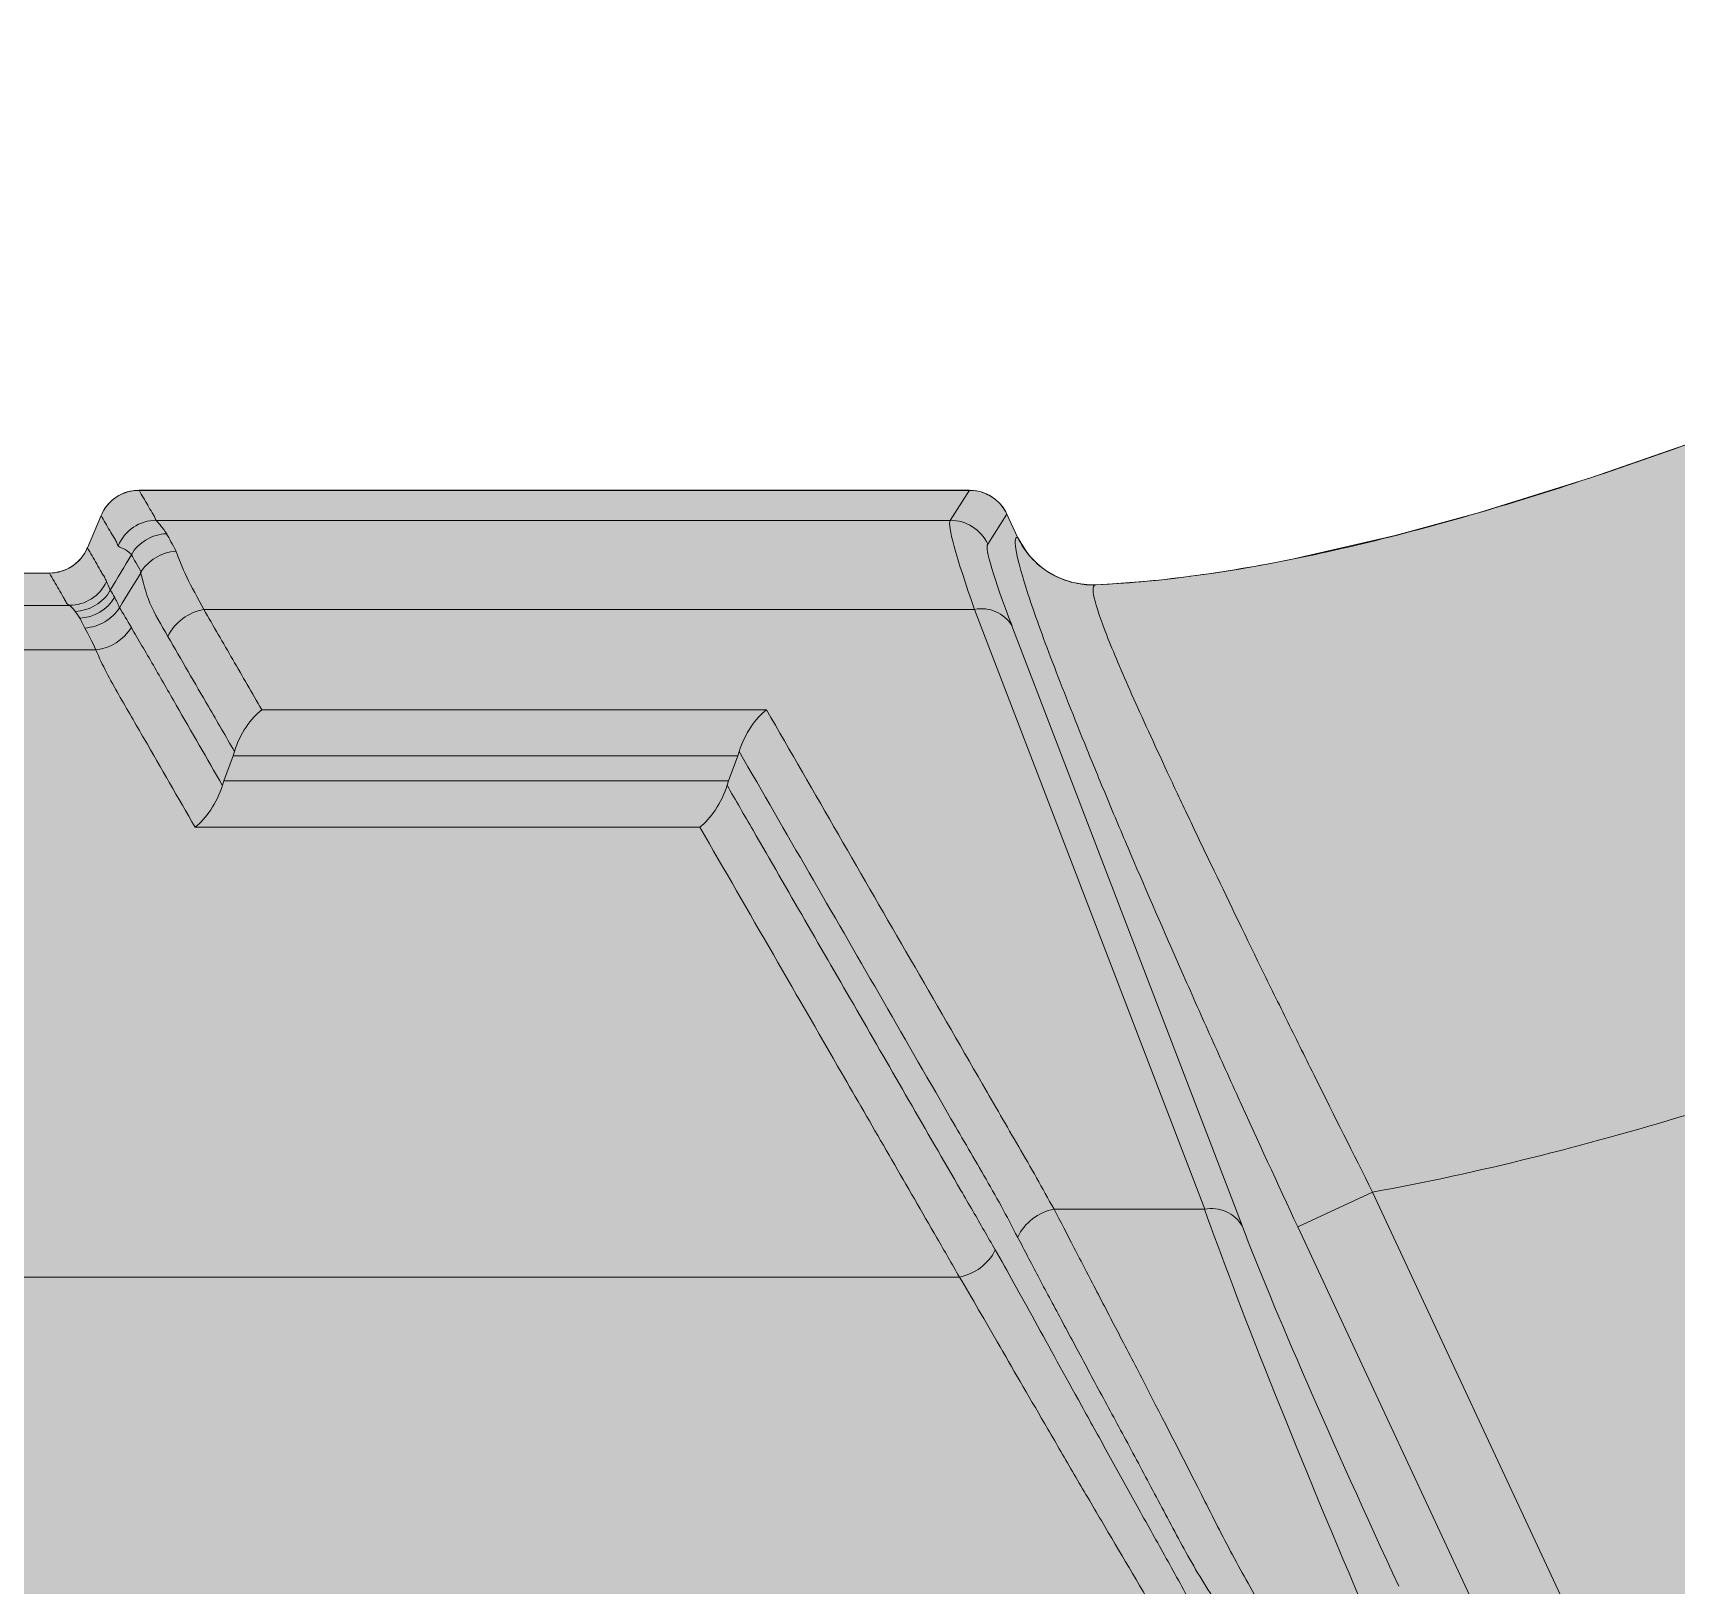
# Model space of a CAD drawing. Header units: millimetres. Extents: x 5106 to 6716, y 1990 to 3063.
# Drawn here: x 6452.159 to 6456.583, y 2475.823 to 2480.001 of the extents above; entities that cross this region are included whole.
import ezdxf

# ---------------------------------------------------------------- set-up
doc = ezdxf.new("R2010")
doc.units = ezdxf.units.MM
doc.layers.add('di', color=7, linetype='Continuous')
doc.layers.add('xian', color=250, linetype='Continuous')

# ---------------------------------------------------------------- blocks, each defined once
blk = doc.blocks.new('1-2')
at = {"layer": 'di', "lineweight": 0, "true_color": 0xffffff}
h = blk.add_hatch(color=7, dxfattribs=at)
h.dxf.hatch_style = 1
h.paths.add_polyline_path([(2995.795, 1630.523), (2995.725, 1630.532), (2995.646, 1630.553), (2995.581, 1630.58), (2995.531, 1630.607), (2995.483, 1630.64), (2995.454, 1630.663), (2995.424, 1630.691), (2995.389, 1630.729), (2995.359, 1630.767), (2995.329, 1630.811), (2995.304, 1630.861), (2993.477, 1634.784), (2993.452, 1634.824), (2993.437, 1634.844), (2993.423, 1634.859), (2993.41, 1634.872), (2993.4, 1634.882), (2993.379, 1634.898), (2993.351, 1634.915), (2993.337, 1634.923), (2993.316, 1634.932), (2993.302, 1634.937), (2993.28, 1634.943), (2993.258, 1634.948), (2993.239, 1634.95), (2993.22, 1634.951), (2993.21, 1634.951), (2990.998, 1634.951), (2991.009, 1634.951), (2990.973, 1634.956), (2990.938, 1634.965), (2990.9, 1634.981), (2990.867, 1635), (2990.839, 1635.021), (2990.812, 1635.047), (2990.786, 1635.079), (2990.772, 1635.105), (2990.62, 1635.385), (2990.604, 1635.411), (2990.597, 1635.421), (2990.591, 1635.429), (2990.585, 1635.435), (2990.577, 1635.445), (2990.566, 1635.456), (2990.556, 1635.466), (2990.545, 1635.475), (2990.536, 1635.481), (2990.523, 1635.49), (2990.513, 1635.497), (2990.493, 1635.508), (2990.485, 1635.512), (2990.469, 1635.518), (2990.46, 1635.522), (2990.447, 1635.526), (2990.438, 1635.528), (2990.426, 1635.531), (2990.417, 1635.533), (2990.404, 1635.535), (2990.394, 1635.537), (2990.377, 1635.538), (2990.362, 1635.538), (2983.24, 1635.538), (2983.232, 1635.538), (2983.218, 1635.538), (2983.204, 1635.536), (2983.189, 1635.534), (2983.17, 1635.53), (2983.155, 1635.526), (2983.143, 1635.522), (2983.128, 1635.516), (2983.111, 1635.508), (2983.097, 1635.501), (2983.083, 1635.492), (2983.07, 1635.483), (2983.053, 1635.47), (2983.039, 1635.458), (2983.024, 1635.443), (2983.013, 1635.43), (2983.004, 1635.418), (2982.988, 1635.395), (2982.985, 1635.39), (2982.975, 1635.373), (2982.951, 1635.342), (2982.924, 1635.316), (2982.894, 1635.293), (2982.86, 1635.274), (2982.824, 1635.259), (2982.789, 1635.25), (2982.753, 1635.245), (2982.732, 1635.245), (2976.428, 1635.245), (2976.411, 1635.244), (2976.407, 1635.244), (2976.401, 1635.244), (2976.395, 1635.243), (2976.389, 1635.242), (2976.383, 1635.241), (2976.376, 1635.24), (2976.367, 1635.238), (2976.359, 1635.237), (2976.352, 1635.235), (2976.346, 1635.233), (2976.338, 1635.231), (2976.331, 1635.228), (2976.323, 1635.225), (2976.317, 1635.223), (2976.312, 1635.221), (2976.306, 1635.218), (2976.299, 1635.215), (2976.294, 1635.212), (2976.288, 1635.209), (2976.282, 1635.205), (2975.47, 1634.736), (2975.463, 1634.732), (2975.455, 1634.727), (2975.445, 1634.72), (2975.436, 1634.714), (2975.428, 1634.707), (2975.421, 1634.701), (2975.41, 1634.691), (2975.398, 1634.679), (2975.385, 1634.663), (2975.371, 1634.643), (2975.173, 1634.3), (2975.162, 1634.282), (2975.153, 1634.266), (2975.143, 1634.249), (2975.132, 1634.23), (2975.122, 1634.213), (2975.11, 1634.192), (2975.095, 1634.166), (2975.082, 1634.144), (2975.063, 1634.11), (2975.037, 1634.071), (2975.011, 1634.039), (2974.982, 1634.005), (2974.948, 1633.971), (2974.916, 1633.942), (2974.88, 1633.913), (2974.844, 1633.889), (2974.808, 1633.867), (2974.773, 1633.849), (2974.736, 1633.832), (2974.698, 1633.817), (2974.657, 1633.804), (2974.616, 1633.794), (2974.577, 1633.786), (2974.539, 1633.781), (2974.496, 1633.778), (2974.463, 1633.777), (2959.549, 1633.777), (2959.497, 1633.781), (2959.454, 1633.787), (2959.409, 1633.796), (2959.389, 1633.801), (2959.363, 1633.809), (2959.321, 1633.824), (2959.278, 1633.842), (2959.226, 1633.867), (2959.204, 1633.881), (2959.179, 1633.897), (2959.146, 1633.921), (2959.112, 1633.948), (2959.081, 1633.976), (2959.053, 1634.005), (2959.023, 1634.039), (2958.993, 1634.079), (2958.972, 1634.112), (2958.807, 1634.396), (2958.727, 1634.535), (2958.715, 1634.555), (2958.702, 1634.578), (2958.693, 1634.594), (2958.683, 1634.612), (2958.672, 1634.63), (2958.666, 1634.64), (2958.66, 1634.649), (2958.653, 1634.659), (2958.647, 1634.666), (2958.639, 1634.676), (2958.631, 1634.684), (2958.624, 1634.692), (2958.615, 1634.7), (2958.603, 1634.71), (2958.592, 1634.719), (2958.583, 1634.725), (2958.565, 1634.736), (2957.753, 1635.205), (2957.75, 1635.208), (2957.745, 1635.21), (2957.74, 1635.213), (2957.734, 1635.216), (2957.73, 1635.218), (2957.726, 1635.22), (2957.72, 1635.222), (2957.715, 1635.224), (2957.709, 1635.226), (2957.702, 1635.229), (2957.695, 1635.231), (2957.689, 1635.233), (2957.685, 1635.234), (2957.679, 1635.236), (2957.673, 1635.237), (2957.666, 1635.239), (2957.658, 1635.24), (2957.648, 1635.242), (2957.64, 1635.243), (2957.633, 1635.244), (2957.625, 1635.244), (2957.616, 1635.245), (2957.607, 1635.245), (2951.296, 1635.244), (2951.26, 1635.248), (2951.225, 1635.255), (2951.19, 1635.267), (2951.156, 1635.284), (2951.123, 1635.306), (2951.094, 1635.332), (2951.072, 1635.356), (2951.052, 1635.386), (2951.041, 1635.404), (2951.032, 1635.417), (2951.024, 1635.428), (2951.011, 1635.443), (2950.999, 1635.456), (2950.986, 1635.467), (2950.975, 1635.476), (2950.965, 1635.484), (2950.952, 1635.492), (2950.941, 1635.499), (2950.927, 1635.507), (2950.916, 1635.512), (2950.907, 1635.516), (2950.895, 1635.521), (2950.883, 1635.525), (2950.873, 1635.528), (2950.856, 1635.532), (2950.845, 1635.534), (2950.835, 1635.536), (2950.822, 1635.537), (2950.808, 1635.538), (2950.795, 1635.538), (2943.673, 1635.538), (2943.664, 1635.538), (2943.66, 1635.538), (2943.655, 1635.538), (2943.651, 1635.538), (2943.647, 1635.537), (2943.642, 1635.537), (2943.638, 1635.536), (2943.634, 1635.536), (2943.629, 1635.535), (2943.625, 1635.534), (2943.621, 1635.534), (2943.617, 1635.533), (2943.612, 1635.532), (2943.608, 1635.531), (2943.604, 1635.53), (2943.6, 1635.529), (2943.597, 1635.528), (2943.593, 1635.527), (2943.59, 1635.526), (2943.585, 1635.525), (2943.581, 1635.524), (2943.575, 1635.522), (2943.571, 1635.52), (2943.566, 1635.518), (2943.561, 1635.516), (2943.558, 1635.515), (2943.555, 1635.514), (2943.552, 1635.512), (2943.549, 1635.511), (2943.546, 1635.51), (2943.543, 1635.508), (2943.54, 1635.506), (2943.536, 1635.505), (2943.533, 1635.503), (2943.53, 1635.501), (2943.526, 1635.499), (2943.523, 1635.498), (2943.52, 1635.495), (2943.516, 1635.493), (2943.513, 1635.491), (2943.51, 1635.489), (2943.507, 1635.487), (2943.504, 1635.485), (2943.5, 1635.482), (2943.497, 1635.48), (2943.494, 1635.477), (2943.49, 1635.474), (2943.487, 1635.472), (2943.484, 1635.47), (2943.481, 1635.467), (2943.478, 1635.465), (2943.475, 1635.462), (2943.471, 1635.458), (2943.467, 1635.454), (2943.465, 1635.452), (2943.463, 1635.45), (2943.461, 1635.448), (2943.458, 1635.445), (2943.455, 1635.442), (2943.453, 1635.439), (2943.452, 1635.438), (2943.45, 1635.436), (2943.448, 1635.433), (2943.445, 1635.43), (2943.443, 1635.427), (2943.441, 1635.425), (2943.439, 1635.422), (2943.437, 1635.419), (2943.435, 1635.416), (2943.433, 1635.414), (2943.431, 1635.412), (2943.43, 1635.409), (2943.428, 1635.406), (2943.427, 1635.404), (2943.425, 1635.402), (2943.424, 1635.401), (2943.423, 1635.399), (2943.422, 1635.397), (2943.421, 1635.396), (2943.42, 1635.394), (2943.419, 1635.392), (2943.418, 1635.39), (2943.417, 1635.388), (2943.416, 1635.386), (2943.415, 1635.385), (2943.253, 1635.086), (2943.226, 1635.05), (2943.199, 1635.023), (2943.163, 1634.996), (2943.143, 1634.986), (2943.124, 1634.976), (2943.091, 1634.964), (2943.058, 1634.956), (2943.024, 1634.951), (2943.006, 1634.951), (2940.825, 1634.951), (2940.805, 1634.951), (2940.798, 1634.95), (2940.791, 1634.949), (2940.784, 1634.949), (2940.778, 1634.948), (2940.77, 1634.946), (2940.76, 1634.944), (2940.751, 1634.942), (2940.744, 1634.94), (2940.736, 1634.937), (2940.725, 1634.934), (2940.715, 1634.93), (2940.706, 1634.926), (2940.699, 1634.923), (2940.692, 1634.919), (2940.683, 1634.915), (2940.677, 1634.911), (2940.668, 1634.906), (2940.66, 1634.9), (2940.652, 1634.895), (2940.644, 1634.889), (2940.638, 1634.884), (2940.632, 1634.879), (2940.627, 1634.874), (2940.621, 1634.869), (2940.616, 1634.864), (2940.61, 1634.858), (2940.604, 1634.851), (2940.599, 1634.845), (2940.595, 1634.839), (2940.589, 1634.832), (2940.584, 1634.824), (2940.579, 1634.817), (2940.571, 1634.805), (2940.566, 1634.794), (2940.56, 1634.782), (2938.746, 1630.893), (2938.736, 1630.871), (2938.722, 1630.841), (2938.7, 1630.802), (2938.677, 1630.768), (2938.652, 1630.736), (2938.625, 1630.705), (2938.597, 1630.677), (2938.569, 1630.653), (2938.537, 1630.629), (2938.502, 1630.606), (2938.467, 1630.586), (2938.428, 1630.569), (2938.39, 1630.554), (2938.354, 1630.543), (2938.315, 1630.533), (2938.278, 1630.527), (2938.248, 1630.524), (2928.965, 1629.875), (2928.964, 1629.875), (2928.961, 1629.874), (2928.957, 1629.873), (2928.953, 1629.872), (2928.95, 1629.87), (2928.947, 1629.869), (2928.943, 1629.867), (2928.94, 1629.865), (2928.937, 1629.863), (2928.935, 1629.861), (2928.933, 1629.859), (2928.93, 1629.857), (2928.927, 1629.853), (2928.925, 1629.851), (2928.923, 1629.848), (2928.922, 1629.845), (2928.92, 1629.842), (2928.918, 1629.836), (2928.917, 1629.833), (2928.916, 1629.83), (2928.915, 1629.826), (2928.915, 1629.822), (2928.914, 1629.817), (2928.914, 1629.236), (2927.742, 1629.236), (2927.742, 1629.729), (2927.742, 1629.73), (2927.742, 1629.732), (2927.741, 1629.734), (2927.741, 1629.737), (2927.741, 1629.739), (2927.74, 1629.741), (2927.74, 1629.743), (2927.739, 1629.744), (2927.739, 1629.745), (2927.738, 1629.747), (2927.737, 1629.749), (2927.737, 1629.751), (2927.735, 1629.754), (2927.734, 1629.755), (2927.734, 1629.757), (2927.733, 1629.758), (2927.732, 1629.76), (2927.73, 1629.762), (2927.729, 1629.764), (2927.727, 1629.765), (2927.726, 1629.766), (2927.725, 1629.768), (2927.724, 1629.769), (2927.722, 1629.77), (2927.721, 1629.771), (2927.72, 1629.772), (2927.719, 1629.773), (2927.717, 1629.775), (2927.715, 1629.775), (2927.714, 1629.777), (2927.712, 1629.777), (2927.711, 1629.778), (2927.71, 1629.779), (2927.708, 1629.78), (2927.707, 1629.78), (2927.706, 1629.78), (2927.705, 1629.781), (2927.703, 1629.782), (2927.702, 1629.782), (2927.7, 1629.783), (2927.698, 1629.783), (2927.696, 1629.784), (2927.694, 1629.784), (2927.692, 1629.784), (2927.69, 1629.785), (2927.688, 1629.785), (2927.685, 1629.785), (2927.683, 1629.785), (2927.679, 1629.785), (2924.225, 1629.543), (2924.225, 1609.877), (2927.679, 1609.635), (2927.688, 1609.635), (2927.695, 1609.636), (2927.7, 1609.638), (2927.707, 1609.64), (2927.714, 1609.644), (2927.719, 1609.647), (2927.725, 1609.652), (2927.729, 1609.657), (2927.733, 1609.662), (2927.736, 1609.667), (2927.739, 1609.674), (2927.74, 1609.68), (2927.742, 1609.688), (2927.742, 1609.694), (2927.742, 1610.184), (2928.914, 1610.184), (2928.914, 1609.604), (2928.968, 1609.546), (2929.034, 1609.535), (2929.066, 1609.528), (2929.126, 1609.509), (2929.186, 1609.482), (2929.249, 1609.443), (2929.301, 1609.403), (2929.35, 1609.354), (2929.379, 1609.319), (2929.407, 1609.28), (2929.436, 1609.228), (2929.458, 1609.181), (2929.473, 1609.138), (2929.484, 1609.099), (2929.492, 1609.059), (2929.498, 1609.015), (2929.503, 1608.997), (2929.83, 1608.294), (2928.768, 1607.799), (2928.505, 1608.362), (2928.423, 1608.388), (2925.402, 1606.674), (2929.31, 1598.294), (2932.453, 1599.755), (2932.459, 1599.758), (2932.462, 1599.76), (2932.465, 1599.762), (2932.468, 1599.765), (2932.471, 1599.767), (2932.474, 1599.771), (2932.477, 1599.775), (2932.479, 1599.777), (2932.48, 1599.78), (2932.482, 1599.784), (2932.484, 1599.787), (2932.485, 1599.79), (2932.486, 1599.794), (2932.486, 1599.797), (2932.487, 1599.801), (2932.487, 1599.804), (2932.488, 1599.808), (2932.487, 1599.813), (2932.487, 1599.816), (2932.487, 1599.819), (2932.486, 1599.823), (2932.485, 1599.826), (2932.484, 1599.828), (2932.483, 1599.831), (2932.482, 1599.833), (2932.335, 1600.148), (2933.398, 1600.644), (2933.51, 1600.402), (2933.521, 1600.379), (2933.534, 1600.352), (2933.542, 1600.334), (2933.558, 1600.3), (2933.558, 1600.299), (2933.56, 1600.297), (2933.563, 1600.292), (2933.567, 1600.287), (2933.573, 1600.28), (2933.578, 1600.277), (2933.583, 1600.273), (2933.589, 1600.271), (2933.595, 1600.269), (2933.601, 1600.267), (2933.606, 1600.267), (2933.613, 1600.267), (2933.617, 1600.267), (2933.621, 1600.268), (2933.625, 1600.268), (2933.629, 1600.269), (2933.634, 1600.271), (2933.848, 1600.362), (2934.525, 1600.642), (2935.19, 1600.906), (2935.851, 1601.155), (2936.686, 1601.446), (2937.481, 1601.695), (2938.08, 1601.859), (2938.818, 1602.028), (2938.939, 1602.052), (2939.054, 1602.073), (2939.186, 1602.096), (2939.364, 1602.124), (2939.512, 1602.144), (2939.65, 1602.162), (2939.776, 1602.176), (2939.898, 1602.187), (2940.025, 1602.197), (2940.108, 1602.202), (2940.201, 1602.207), (2940.232, 1602.207), (2940.268, 1602.208), (2940.302, 1602.202), (2940.335, 1602.197), (2940.376, 1602.188), (2940.409, 1602.178), (2940.444, 1602.165), (2940.5, 1602.14), (2940.55, 1602.11), (2940.583, 1602.086), (2940.619, 1602.056), (2940.647, 1602.029), (2940.684, 1601.988), (2940.757, 1601.869), (2940.833, 1601.706), (2940.841, 1601.691), (2940.848, 1601.678), (2940.858, 1601.663), (2940.865, 1601.653), (2940.876, 1601.64), (2940.883, 1601.632), (2940.895, 1601.62), (2940.906, 1601.609), (2940.917, 1601.6), (2940.927, 1601.593), (2940.937, 1601.586), (2940.954, 1601.575), (2940.967, 1601.569), (2940.979, 1601.563), (2940.991, 1601.558), (2941.005, 1601.553), (2941.016, 1601.549), (2941.036, 1601.544), (2941.049, 1601.541), (2941.07, 1601.538), (2941.1, 1601.539), (2946.987, 1601.539), (2947.021, 1601.539), (2947.044, 1601.543), (2947.067, 1601.548), (2947.093, 1601.557), (2947.116, 1601.567), (2947.135, 1601.577), (2947.159, 1601.593), (2947.177, 1601.607), (2947.199, 1601.628), (2947.217, 1601.649), (2947.229, 1601.665), (2947.239, 1601.681), (2947.25, 1601.701), (2947.257, 1601.716), (2947.353, 1601.946), (2947.379, 1601.993), (2947.408, 1602.031), (2947.447, 1602.066), (2947.492, 1602.094), (2947.536, 1602.112), (2947.58, 1602.121), (2947.623, 1602.124), (2948.888, 1602.124), (2948.945, 1602.12), (2948.99, 1602.106), (2949.042, 1602.08), (2949.081, 1602.052), (2949.117, 1602.014), (2949.136, 1601.988), (2949.334, 1601.674), (2949.353, 1601.647), (2949.368, 1601.629), (2949.387, 1601.611), (2949.405, 1601.597), (2949.433, 1601.578), (2949.456, 1601.563), (2949.501, 1601.548), (2949.524, 1601.543), (2949.548, 1601.539), (2949.582, 1601.537), (2958.394, 1601.539), (2958.423, 1601.543), (2958.461, 1601.554), (2958.484, 1601.563), (2958.507, 1601.575), (2958.52, 1601.582), (2958.82, 1601.774), (2958.833, 1601.785), (2958.853, 1601.804), (2958.869, 1601.824), (2958.884, 1601.844), (2958.896, 1601.864), (2958.904, 1601.879), (2959.338, 1602.796), (2959.368, 1602.854), (2959.391, 1602.892), (2959.416, 1602.929), (2959.444, 1602.966), (2959.475, 1603.003), (2959.51, 1603.041), (2959.545, 1603.073), (2959.582, 1603.105), (2959.625, 1603.138), (2959.667, 1603.165), (2959.705, 1603.188), (2959.748, 1603.21), (2959.798, 1603.233), (2959.848, 1603.251), (2959.901, 1603.267), (2959.955, 1603.28), (2960, 1603.288), (2960.058, 1603.296), (2960.132, 1603.298), (2973.909, 1603.298), (2973.97, 1603.295), (2974.031, 1603.288), (2974.094, 1603.275), (2974.128, 1603.266), (2974.162, 1603.256), (2974.209, 1603.24), (2974.258, 1603.219), (2974.302, 1603.197), (2974.348, 1603.171), (2974.399, 1603.137), (2974.435, 1603.11), (2974.466, 1603.085), (2974.494, 1603.06), (2974.521, 1603.034), (2974.545, 1603.008), (2974.574, 1602.974), (2974.597, 1602.944), (2974.628, 1602.901), (2974.656, 1602.854), (2974.686, 1602.796), (2975.12, 1601.879), (2975.128, 1601.863), (2975.144, 1601.838), (2975.158, 1601.82), (2975.174, 1601.801), (2975.196, 1601.781), (2975.212, 1601.768), (2975.229, 1601.757), (2975.52, 1601.573), (2975.541, 1601.563), (2975.563, 1601.554), (2975.579, 1601.549), (2975.6, 1601.543), (2975.627, 1601.539), (2975.644, 1601.538), (2975.661, 1601.537), (2984.441, 1601.537), (2984.465, 1601.538), (2984.474, 1601.539), (2984.487, 1601.541), (2984.494, 1601.542), (2984.502, 1601.543), (2984.508, 1601.545), (2984.515, 1601.546), (2984.522, 1601.549), (2984.531, 1601.551), (2984.542, 1601.555), (2984.549, 1601.557), (2984.556, 1601.56), (2984.564, 1601.564), (2984.581, 1601.573), (2984.593, 1601.579), (2984.604, 1601.587), (2984.618, 1601.596), (2984.631, 1601.606), (2984.639, 1601.613), (2984.646, 1601.62), (2984.655, 1601.629), (2984.664, 1601.64), (2984.674, 1601.652), (2984.689, 1601.674), (2984.887, 1601.988), (2984.922, 1602.033), (2984.954, 1602.063), (2984.99, 1602.086), (2985.022, 1602.102), (2985.058, 1602.115), (2985.098, 1602.122), (2985.134, 1602.124), (2986.413, 1602.127), (2986.442, 1602.123), (2986.467, 1602.119), (2986.511, 1602.108), (2986.553, 1602.089), (2986.592, 1602.063), (2986.63, 1602.028), (2986.656, 1601.993), (2986.676, 1601.958), (2986.778, 1601.716), (2986.798, 1601.677), (2986.822, 1601.644), (2986.851, 1601.613), (2986.875, 1601.594), (2986.908, 1601.573), (2986.93, 1601.562), (2986.963, 1601.55), (2986.994, 1601.542), (2987.025, 1601.538), (2987.048, 1601.537), (2992.936, 1601.537), (2992.959, 1601.538), (2992.97, 1601.539), (2992.983, 1601.541), (2992.998, 1601.544), (2993.013, 1601.547), (2993.028, 1601.552), (2993.04, 1601.556), (2993.058, 1601.563), (2993.07, 1601.569), (2993.082, 1601.576), (2993.093, 1601.583), (2993.103, 1601.589), (2993.113, 1601.597), (2993.122, 1601.603), (2993.128, 1601.608), (2993.138, 1601.618), (2993.143, 1601.622), (2993.15, 1601.63), (2993.156, 1601.637), (2993.161, 1601.643), (2993.167, 1601.65), (2993.177, 1601.663), (2993.183, 1601.672), (2993.188, 1601.681), (2993.194, 1601.69), (2993.198, 1601.699), (2993.202, 1601.706), (2993.263, 1601.838), (2993.284, 1601.883), (2993.305, 1601.921), (2993.325, 1601.951), (2993.355, 1601.992), (2993.368, 1602.003), (2993.386, 1602.028), (2993.417, 1602.058), (2993.447, 1602.083), (2993.476, 1602.104), (2993.505, 1602.123), (2993.535, 1602.139), (2993.576, 1602.159), (2993.622, 1602.177), (2993.669, 1602.191), (2993.711, 1602.199), (2993.749, 1602.204), (2993.786, 1602.207), (2993.822, 1602.208), (2993.923, 1602.203), (2994.29, 1602.172), (2994.636, 1602.129), (2994.996, 1602.07), (2995.525, 1601.963), (2996.112, 1601.818), (2996.74, 1601.639), (2997.484, 1601.401), (2998.588, 1601.005), (2999.207, 1600.764), (3000.423, 1600.267), (3000.428, 1600.267), (3000.441, 1600.269), (3000.453, 1600.274), (3000.462, 1600.28), (3000.469, 1600.287), (3000.474, 1600.294), (3000.477, 1600.3), (3000.637, 1600.644), (3001.7, 1600.148), (3001.548, 1599.823), (3001.548, 1599.803), (3001.55, 1599.79), (3001.557, 1599.776), (3001.563, 1599.769), (3001.581, 1599.755), (3004.725, 1598.294), (3008.633, 1606.674), (3005.612, 1608.388), (3005.53, 1608.362), (3005.267, 1607.799), (3004.205, 1608.294), (3004.518, 1608.966), (3004.537, 1609.015), (3004.543, 1609.059), (3004.552, 1609.1), (3004.564, 1609.144), (3004.581, 1609.189), (3004.6, 1609.23), (3004.626, 1609.276), (3004.65, 1609.31), (3004.68, 1609.348), (3004.716, 1609.386), (3004.757, 1609.421), (3004.797, 1609.45), (3004.842, 1609.477), (3004.882, 1609.497), (3004.933, 1609.517), (3004.982, 1609.531), (3005.029, 1609.541), (3005.068, 1609.545), (3005.121, 1609.604), (3005.121, 1610.184), (3006.293, 1610.184), (3006.293, 1609.687), (3006.294, 1609.682), (3006.298, 1609.67), (3006.303, 1609.661), (3006.312, 1609.651), (3006.328, 1609.64), (3006.356, 1609.635), (3009.81, 1609.877), (3009.81, 1629.543), (3006.356, 1629.784), (3006.342, 1629.784), (3006.325, 1629.779), (3006.314, 1629.771), (3006.304, 1629.761), (3006.297, 1629.748), (3006.294, 1629.737), (3006.293, 1629.726), (3006.293, 1629.236), (3005.121, 1629.236), (3005.12, 1629.824), (3005.119, 1629.829), (3005.117, 1629.838), (3005.114, 1629.844), (3005.109, 1629.851), (3005.101, 1629.86), (3005.09, 1629.868), (3005.08, 1629.872), (3005.066, 1629.875)])
at = {"layer": 'di', "color": 18, "lineweight": 0, "true_color": 0x000000}
for p, q in [((2939.65, 1602.162), (2939.512, 1602.144)), ((2939.776, 1602.176), (2939.65, 1602.162)), ((2939.898, 1602.187), (2939.776, 1602.176)), ((2940.025, 1602.197), (2939.898, 1602.187)), ((2940.108, 1602.202), (2940.025, 1602.197)), ((2940.201, 1602.207), (2940.108, 1602.202)), ((2940.232, 1602.207), (2940.201, 1602.207)), ((2940.268, 1602.208), (2940.232, 1602.207)), ((2940.302, 1602.202), (2940.268, 1602.208)), ((2940.335, 1602.197), (2940.302, 1602.202)), ((2940.376, 1602.188), (2940.335, 1602.197)), ((2940.409, 1602.178), (2940.376, 1602.188)), ((2940.444, 1602.165), (2940.409, 1602.178)), ((2940.486, 1602.147), (2940.444, 1602.165)), ((2938.939, 1602.052), (2938.818, 1602.028)), ((2939.054, 1602.073), (2938.939, 1602.052)), ((2939.186, 1602.096), (2939.054, 1602.073)), ((2939.364, 1602.124), (2939.186, 1602.096)), ((2939.512, 1602.144), (2939.364, 1602.124)), ((2940.514, 1602.132), (2940.486, 1602.147)), ((2940.55, 1602.11), (2940.514, 1602.132)), ((2940.583, 1602.086), (2940.55, 1602.11)), ((2940.619, 1602.056), (2940.583, 1602.086)), ((2940.647, 1602.029), (2940.619, 1602.056)), ((2947.435, 1602.055), (2947.419, 1602.041)), ((2947.458, 1602.073), (2947.435, 1602.055)), ((2947.485, 1602.089), (2947.458, 1602.073)), ((2947.5, 1602.097), (2947.485, 1602.089)), ((2947.527, 1602.108), (2947.5, 1602.097)), ((2947.548, 1602.114), (2947.527, 1602.108)), ((2947.57, 1602.119), (2947.548, 1602.114)), ((2947.588, 1602.122), (2947.57, 1602.119)), ((2947.623, 1602.124), (2947.588, 1602.122)), ((2948.888, 1602.124), (2947.623, 1602.124)), ((2938.818, 1602.028), (2938.08, 1601.859)), ((2940.669, 1602.005), (2940.647, 1602.029)), ((2940.689, 1601.981), (2940.669, 1602.005)), ((2940.757, 1601.869), (2940.689, 1601.981)), ((2947.353, 1601.946), (2947.257, 1601.716)), ((2947.359, 1601.958), (2947.353, 1601.946)), ((2947.374, 1601.985), (2947.359, 1601.958)), ((2947.386, 1602.003), (2947.374, 1601.985)), ((2947.398, 1602.018), (2947.386, 1602.003)), ((2947.419, 1602.041), (2947.398, 1602.018)), ((2938.08, 1601.859), (2937.481, 1601.695)), ((2940.833, 1601.706), (2940.757, 1601.869)), ((2937.481, 1601.695), (2936.686, 1601.446)), ((2940.841, 1601.691), (2940.833, 1601.706)), ((2947.25, 1601.701), (2947.239, 1601.681)), ((2947.257, 1601.716), (2947.25, 1601.701)), ((2940.848, 1601.678), (2940.841, 1601.691)), ((2940.858, 1601.663), (2940.848, 1601.678)), ((2940.865, 1601.653), (2940.858, 1601.663)), ((2940.876, 1601.64), (2940.865, 1601.653)), ((2940.883, 1601.632), (2940.876, 1601.64)), ((2940.895, 1601.62), (2940.883, 1601.632)), ((2940.906, 1601.609), (2940.895, 1601.62)), ((2940.917, 1601.6), (2940.906, 1601.609)), ((2940.927, 1601.593), (2940.917, 1601.6)), ((2940.937, 1601.586), (2940.927, 1601.593)), ((2940.954, 1601.575), (2940.937, 1601.586)), ((2947.135, 1601.577), (2947.116, 1601.567)), ((2947.159, 1601.593), (2947.135, 1601.577)), ((2947.177, 1601.607), (2947.159, 1601.593)), ((2947.199, 1601.628), (2947.177, 1601.607)), ((2947.217, 1601.649), (2947.199, 1601.628)), ((2947.229, 1601.665), (2947.217, 1601.649)), ((2947.239, 1601.681), (2947.229, 1601.665)), ((2940.967, 1601.569), (2940.954, 1601.575)), ((2940.979, 1601.563), (2940.967, 1601.569)), ((2940.991, 1601.558), (2940.979, 1601.563)), ((2941.005, 1601.553), (2940.991, 1601.558)), ((2941.016, 1601.549), (2941.005, 1601.553)), ((2941.036, 1601.544), (2941.016, 1601.549)), ((2941.049, 1601.541), (2941.036, 1601.544)), ((2941.07, 1601.538), (2941.049, 1601.541)), ((2941.1, 1601.539), (2941.07, 1601.538)), ((2946.987, 1601.539), (2941.1, 1601.539)), ((2947.021, 1601.539), (2946.987, 1601.539)), ((2947.044, 1601.543), (2947.021, 1601.539)), ((2947.067, 1601.548), (2947.044, 1601.543)), ((2947.093, 1601.557), (2947.067, 1601.548)), ((2947.116, 1601.567), (2947.093, 1601.557)), ((2936.686, 1601.446), (2935.851, 1601.155))]:
    blk.add_line(p, q, dxfattribs=at)
at = {"layer": 'xian', "color": 18, "lineweight": 0, "true_color": 0x000000}
for p, q in [((2937.317, 1609.875), (2938.77, 1606.76)), ((2938.239, 1606.513), (2936.787, 1609.627)), ((2941.17, 1607.115), (2951.306, 1607.115)), ((2938.77, 1606.76), (2938.239, 1606.513)), ((2940.797, 1602.498), (2939.165, 1606.751)), ((2939.43, 1606.634), (2940.498, 1606.634)), ((2939.43, 1606.634), (2941.062, 1602.382)), ((2943.01, 1603.926), (2946.59, 1603.926)), ((2942.806, 1603.598), (2942.742, 1603.421)), ((2942.806, 1603.598), (2942.817, 1603.629)), ((2946.385, 1603.598), (2942.806, 1603.598)), ((2946.385, 1603.598), (2946.321, 1603.421)), ((2942.742, 1603.421), (2946.321, 1603.421)), ((2946.321, 1603.421), (2946.311, 1603.389)), ((2946.117, 1603.093), (2942.538, 1603.093)), ((2949.196, 1602.669), (2947.293, 1602.669)), ((2946.528, 1602.382), (2941.062, 1602.382)), ((2948.997, 1602.354), (2947.481, 1602.354)), ((2948.888, 1602.124), (2947.623, 1602.124)), ((2947.257, 1601.716), (2947.353, 1601.945)), ((2940.833, 1601.706), (2940.757, 1601.869)), ((2940.833, 1601.706), (2940.969, 1601.92)), ((2941.235, 1601.751), (2941.099, 1601.537)), ((2946.865, 1601.751), (2941.235, 1601.751)), ((2946.987, 1601.537), (2941.099, 1601.537))]:
    blk.add_line(p, q, dxfattribs=at)
for centre, radius, start, end in [((2941.235, 1606.763), 0.358, 100.4764, 153.42), ((2940.433, 1606.985), 0.357, 280.5224, 334.837), ((2939.381, 1606.884), 0.254, 211.5302, 281.0892), ((2947.335, 1602.324), 0.348, 97.0539, 147.5857), ((2946.464, 1602.733), 0.357, 280.3428, 333.3015), ((2941.013, 1602.631), 0.254, 211.5302, 281.0892), ((2947.425, 1602.135), 0.31, 93.0604, 148.5319), ((2947.483, 1602.06), 0.293, 90.3683, 154.7606), ((2946.864, 1602.044), 0.294, 270.1581, 337.2875), ((2941.235, 1602.044), 0.294, 205.1076, 269.8924)]:
    blk.add_arc(centre, radius, start, end, dxfattribs=at)
for centre, major_axis, ratio, start_param, end_param in [((2938.092, 1609.516), (-1.507, 3.517), 0.044802, 3.733264, 4.666911), ((2937.827, 1609.392), (-1.507, 3.223), 0.047474, 3.730263, 4.66391), ((2939.458, 1605.139), (-1.507, 3.223), 0.047474, 3.171758, 3.730263), ((2939.724, 1605.263), (-1.507, 3.517), 0.044802, 3.174759, 3.733264), ((2941.099, 1601.831), (-0.158, -0.248), 0.998075, 5.716826, 6.849544)]:
    blk.add_ellipse(centre, major_axis=major_axis, ratio=ratio, start_param=start_param, end_param=end_param, dxfattribs=at)
for points, knots in [([(2939.216, 1609.642), (2939.254, 1609.577), (2939.292, 1609.512), (2939.372, 1609.385), (2939.412, 1609.322), (2939.529, 1609.133), (2939.599, 1609.001), (2939.738, 1608.741), (2939.807, 1608.611), (2939.943, 1608.355), (2940.01, 1608.231), (2940.141, 1607.988), (2940.205, 1607.87), (2940.329, 1607.638), (2940.39, 1607.525), (2940.505, 1607.309), (2940.56, 1607.207), (2940.663, 1607.013), (2940.71, 1606.92), (2940.756, 1606.834)], [0, 0, 0, 0, 0.0625, 0.0625, 0.125, 0.125, 0.25, 0.25, 0.375, 0.375, 0.5, 0.5, 0.625, 0.625, 0.75, 0.75, 0.875, 0.875, 1, 1, 1, 1]), ([(2940.498, 1606.634), (2940.453, 1606.72), (2940.406, 1606.812), (2940.305, 1607.007), (2940.251, 1607.11), (2940.138, 1607.328), (2940.078, 1607.443), (2939.956, 1607.678), (2939.893, 1607.799), (2939.7, 1608.173), (2939.564, 1608.438), (2939.36, 1608.84), (2939.292, 1608.976), (2939.146, 1609.245), (2939.069, 1609.378), (2938.996, 1609.516)], [0, 0, 0, 0, 0.125, 0.125, 0.25, 0.25, 0.375, 0.375, 0.5, 0.5, 0.75, 0.75, 0.875, 0.875, 1, 1, 1, 1]), ([(2939.768, 1609.516), (2939.9, 1609.286), (2940.033, 1609.063), (2940.228, 1608.732), (2940.292, 1608.623), (2940.419, 1608.406), (2940.481, 1608.298), (2940.662, 1607.987), (2940.776, 1607.792), (2940.934, 1607.518), (2940.985, 1607.43), (2941.081, 1607.264), (2941.125, 1607.186), (2941.17, 1607.115)], [0, 0, 0, 0, 0.25, 0.25, 0.375, 0.375, 0.5, 0.5, 0.75, 0.75, 0.875, 0.875, 1, 1, 1, 1]), ([(2940.915, 1606.923), (2940.872, 1606.997), (2940.829, 1607.076), (2940.736, 1607.243), (2940.687, 1607.332), (2940.532, 1607.612), (2940.422, 1607.812), (2940.245, 1608.133), (2940.183, 1608.244), (2940.059, 1608.469), (2939.996, 1608.582), (2939.869, 1608.812), (2939.804, 1608.927), (2939.674, 1609.161), (2939.608, 1609.278), (2939.544, 1609.398)], [0, 0, 0, 0, 0.125, 0.125, 0.25, 0.25, 0.5, 0.5, 0.625, 0.625, 0.75, 0.75, 0.875, 0.875, 1, 1, 1, 1]), ([(2940.756, 1606.834), (2940.796, 1606.758), (2940.834, 1606.684), (2940.913, 1606.539), (2940.954, 1606.467), (2941.078, 1606.252), (2941.162, 1606.11), (2941.41, 1605.68), (2941.574, 1605.394), (2942.07, 1604.535), (2942.401, 1603.963), (2942.731, 1603.39)], [0, 0, 0, 0, 0.0625, 0.0625, 0.125, 0.125, 0.25, 0.25, 0.5, 0.5, 1, 1, 1, 1]), ([(2941.329, 1606.838), (2941.542, 1606.469), (2941.755, 1606.101), (2941.968, 1605.732), (2942.315, 1605.13), (2942.663, 1604.528), (2943.01, 1603.926)], [0.000866157, 0.000866157, 0.000866157, 0.000866157, 0.004330768, 0.004330768, 0.004330768, 0.009990297, 0.009990297, 0.009990297, 0.009990297]), ([(2938.77, 1606.76), (2938.914, 1606.45), (2939.055, 1606.144), (2939.261, 1605.691), (2939.328, 1605.542), (2939.462, 1605.244), (2939.528, 1605.095), (2939.72, 1604.661), (2939.84, 1604.384), (2940.009, 1603.989), (2940.063, 1603.861), (2940.167, 1603.612), (2940.217, 1603.491), (2940.357, 1603.147), (2940.439, 1602.94), (2940.545, 1602.663), (2940.577, 1602.576), (2940.634, 1602.416), (2940.66, 1602.343), (2940.724, 1602.148), (2940.752, 1602.047), (2940.772, 1601.943), (2940.775, 1601.916), (2940.772, 1601.88), (2940.767, 1601.87), (2940.757, 1601.869)], [0, 0, 0, 0, 0.125, 0.125, 0.1875, 0.1875, 0.25, 0.25, 0.375, 0.375, 0.4375, 0.4375, 0.5, 0.5, 0.625, 0.625, 0.6875, 0.6875, 0.75, 0.75, 0.875, 0.875, 0.9375, 0.9375, 1, 1, 1, 1]), ([(2942.538, 1603.093), (2942.198, 1603.683), (2941.857, 1604.273), (2941.346, 1605.158), (2941.176, 1605.454), (2940.92, 1605.896), (2940.835, 1606.044), (2940.706, 1606.265), (2940.664, 1606.338), (2940.581, 1606.486), (2940.541, 1606.561), (2940.498, 1606.634)], [0, 0, 0, 0, 0.5, 0.5, 0.75, 0.75, 0.875, 0.875, 0.9375, 0.9375, 1, 1, 1, 1]), ([(2941.896, 1605.224), (2941.651, 1605.65), (2941.406, 1606.075), (2941.159, 1606.501), (2941.131, 1606.55), (2941.103, 1606.598), (2941.074, 1606.647)], [0.005, 0.005, 0.005, 0.005, 0.009, 0.009, 0.009, 0.00945731, 0.00945731, 0.00945731, 0.00945731]), ([(2929.585, 1603.41), (2930.283, 1603.731), (2930.984, 1604.046), (2932.396, 1604.652), (2933.106, 1604.944), (2934.542, 1605.489), (2935.27, 1605.743), (2936.74, 1606.186), (2937.483, 1606.376), (2938.239, 1606.513)], [0, 0, 0, 0, 0.25, 0.25, 0.5, 0.5, 0.75, 0.75, 1, 1, 1, 1]), ([(2940.201, 1602.207), (2940.211, 1602.207), (2940.218, 1602.215), (2940.222, 1602.246), (2940.22, 1602.27), (2940.2, 1602.361), (2940.169, 1602.45), (2940.102, 1602.623), (2940.075, 1602.687), (2940.015, 1602.828), (2939.982, 1602.905), (2939.873, 1603.15), (2939.789, 1603.333), (2939.648, 1603.636), (2939.598, 1603.742), (2939.494, 1603.962), (2939.44, 1604.075), (2939.273, 1604.422), (2939.156, 1604.665), (2938.969, 1605.048), (2938.905, 1605.178), (2938.775, 1605.44), (2938.71, 1605.572), (2938.512, 1605.97), (2938.377, 1606.24), (2938.239, 1606.513)], [0, 0, 0, 0, 0.0625, 0.0625, 0.125, 0.125, 0.25, 0.25, 0.3125, 0.3125, 0.375, 0.375, 0.5, 0.5, 0.5625, 0.5625, 0.625, 0.625, 0.75, 0.75, 0.8125, 0.8125, 0.875, 0.875, 1, 1, 1, 1]), ([(2942.817, 1603.629), (2942.835, 1603.691), (2942.865, 1603.751), (2942.934, 1603.853), (2942.972, 1603.896), (2943.01, 1603.926)], [0, 0, 0, 0, 0.5, 0.5, 1, 1, 1, 1]), ([(2946.396, 1603.629), (2946.415, 1603.691), (2946.444, 1603.751), (2946.513, 1603.853), (2946.552, 1603.896), (2946.59, 1603.926)], [0, 0, 0, 0, 0.5, 0.5, 1, 1, 1, 1]), ([(2946.59, 1603.926), (2946.71, 1603.717), (2946.831, 1603.508), (2947.011, 1603.195), (2947.072, 1603.091), (2947.191, 1602.882), (2947.249, 1602.777), (2947.293, 1602.669)], [0, 0, 0, 0, 0.5, 0.5, 0.75, 0.75, 1, 1, 1, 1]), ([(2947.042, 1602.511), (2947.019, 1602.553), (2946.993, 1602.595), (2946.94, 1602.684), (2946.913, 1602.731), (2946.832, 1602.872), (2946.778, 1602.966), (2946.615, 1603.25), (2946.506, 1603.439), (2946.397, 1603.628)], [0, 0, 0, 0, 0.125, 0.125, 0.25, 0.25, 0.5, 0.5, 1, 1, 1, 1]), ([(2942.732, 1603.389), (2942.713, 1603.327), (2942.683, 1603.268), (2942.615, 1603.165), (2942.576, 1603.123), (2942.538, 1603.093)], [0, 0, 0, 0, 0.5, 0.5, 1, 1, 1, 1]), ([(2946.311, 1603.389), (2946.292, 1603.327), (2946.263, 1603.268), (2946.194, 1603.165), (2946.155, 1603.123), (2946.117, 1603.093)], [0, 0, 0, 0, 0.5, 0.5, 1, 1, 1, 1]), ([(2946.528, 1602.382), (2946.46, 1602.501), (2946.391, 1602.619), (2946.254, 1602.856), (2946.186, 1602.975), (2946.117, 1603.093)], [0, 0, 0, 0, 0.5, 0.5, 1, 1, 1, 1]), ([(2946.783, 1602.573), (2946.83, 1602.49), (2946.878, 1602.415), (2946.942, 1602.261), (2946.958, 1602.183), (2946.977, 1602.121)], [0, 0, 0, 0, 0.5, 0.5, 1, 1, 1, 1]), ([(2947.125, 1602.37), (2947.151, 1602.41), (2947.188, 1602.445), (2947.273, 1602.495), (2947.322, 1602.51), (2947.371, 1602.514)], [0, 0, 0, 0, 0.5, 0.5, 1, 1, 1, 1]), ([(2947.191, 1602.246), (2947.216, 1602.29), (2947.253, 1602.327), (2947.34, 1602.379), (2947.391, 1602.394), (2947.441, 1602.396)], [0, 0, 0, 0, 0.5, 0.5, 1, 1, 1, 1]), ([(2946.726, 1601.97), (2946.704, 1602.023), (2946.682, 1602.085), (2946.616, 1602.223), (2946.571, 1602.298), (2946.528, 1602.382)], [0, 0, 0, 0, 0.5, 0.5, 1, 1, 1, 1]), ([(2947.481, 1602.354), (2947.498, 1602.344), (2947.502, 1602.335), (2947.513, 1602.315), (2947.518, 1602.306), (2947.534, 1602.277), (2947.546, 1602.258), (2947.579, 1602.201), (2947.601, 1602.162), (2947.623, 1602.124)], [0, 0, 0, 0, 0.125, 0.125, 0.25, 0.25, 0.5, 0.5, 1, 1, 1, 1]), ([(2933.634, 1600.271), (2934.243, 1600.531), (2934.846, 1600.777), (2936.032, 1601.226), (2936.617, 1601.431), (2937.748, 1601.779), (2938.291, 1601.922), (2939.052, 1602.075), (2939.297, 1602.116), (2939.652, 1602.163), (2939.769, 1602.176), (2939.991, 1602.196), (2940.097, 1602.203), (2940.201, 1602.207)], [0, 0, 0, 0, 0.25, 0.25, 0.5, 0.5, 0.75, 0.75, 0.875, 0.875, 0.9375, 0.9375, 1, 1, 1, 1]), ([(2940.757, 1601.869), (2940.708, 1601.974), (2940.629, 1602.062), (2940.482, 1602.152), (2940.428, 1602.174), (2940.317, 1602.203), (2940.258, 1602.209), (2940.201, 1602.207)], [0, 0, 0, 0, 0.5, 0.5, 0.75, 0.75, 1, 1, 1, 1]), ([(2947.353, 1601.945), (2947.331, 1601.983), (2947.309, 1602.021), (2947.276, 1602.079), (2947.265, 1602.099), (2947.249, 1602.127), (2947.243, 1602.136), (2947.235, 1602.149), (2947.232, 1602.153), (2947.226, 1602.165), (2947.223, 1602.175), (2947.218, 1602.185)], [0, 0, 0, 0, 0.5, 0.5, 0.75, 0.75, 0.875, 0.875, 0.9375, 0.9375, 1, 1, 1, 1]), ([(2946.726, 1601.97), (2946.777, 1601.973), (2946.827, 1601.989), (2946.914, 1602.042), (2946.951, 1602.079), (2946.977, 1602.121)], [0, 0, 0, 0, 0.5, 0.5, 1, 1, 1, 1]), ([(2947.353, 1601.945), (2947.376, 1601.998), (2947.414, 1602.044), (2947.509, 1602.107), (2947.566, 1602.124), (2947.623, 1602.124)], [0, 0, 0, 0, 0.5, 0.5, 1, 1, 1, 1]), ([(2946.792, 1601.845), (2946.842, 1601.847), (2946.892, 1601.862), (2946.98, 1601.914), (2947.017, 1601.951), (2947.042, 1601.994)], [0, 0, 0, 0, 0.5, 0.5, 1, 1, 1, 1]), ([(2947.041, 1601.993), (2947.061, 1601.971), (2947.083, 1601.958), (2947.11, 1601.946), (2947.118, 1601.943), (2947.129, 1601.937), (2947.132, 1601.934), (2947.135, 1601.931)], [0, 0, 0, 0, 0.5, 0.5, 0.75, 0.75, 1, 1, 1, 1]), ([(2947.135, 1601.931), (2947.139, 1601.927), (2947.141, 1601.922), (2947.144, 1601.912), (2947.145, 1601.907), (2947.152, 1601.893), (2947.157, 1601.884), (2947.174, 1601.858), (2947.185, 1601.841), (2947.216, 1601.787), (2947.236, 1601.752), (2947.257, 1601.716)], [0, 0, 0, 0, 0.0625, 0.0625, 0.125, 0.125, 0.25, 0.25, 0.5, 0.5, 1, 1, 1, 1]), ([(2946.865, 1601.751), (2946.86, 1601.756), (2946.852, 1601.767), (2946.825, 1601.799), (2946.808, 1601.82), (2946.791, 1601.845)], [0, 0, 0, 0, 0.5, 0.5, 1, 1, 1, 1]), ([(2946.987, 1601.537), (2946.967, 1601.573), (2946.946, 1601.608), (2946.915, 1601.662), (2946.905, 1601.68), (2946.888, 1601.706), (2946.883, 1601.715), (2946.874, 1601.733), (2946.873, 1601.742), (2946.865, 1601.751)], [0, 0, 0, 0, 0.5, 0.5, 0.75, 0.75, 0.875, 0.875, 1, 1, 1, 1]), ([(2946.987, 1601.537), (2947.045, 1601.537), (2947.101, 1601.554), (2947.196, 1601.617), (2947.234, 1601.663), (2947.257, 1601.716)], [0, 0, 0, 0, 0.5, 0.5, 1, 1, 1, 1])]:
    blk.add_open_spline(points, degree=3, knots=knots, dxfattribs=at)
for points in [[(2941.17, 1607.115), (2941.223, 1607.022), (2941.275, 1606.93), (2941.329, 1606.838)], [(2941.074, 1606.647), (2941.021, 1606.739), (2940.969, 1606.831), (2940.915, 1606.923)], [(2942.633, 1603.947), (2942.388, 1604.373), (2942.142, 1604.799), (2941.896, 1605.224)], [(2942.817, 1603.629), (2942.756, 1603.735), (2942.695, 1603.841), (2942.633, 1603.947)], [(2946.396, 1603.629), (2946.393, 1603.619), (2946.389, 1603.608), (2946.385, 1603.598)], [(2942.732, 1603.389), (2942.735, 1603.4), (2942.739, 1603.411), (2942.742, 1603.421)], [(2946.311, 1603.389), (2946.372, 1603.283), (2946.433, 1603.177), (2946.495, 1603.071)], [(2946.495, 1603.071), (2946.591, 1602.905), (2946.688, 1602.739), (2946.783, 1602.573)], [(2947.293, 1602.669), (2947.321, 1602.61), (2947.348, 1602.558), (2947.371, 1602.514)], [(2947.125, 1602.37), (2947.101, 1602.412), (2947.071, 1602.457), (2947.042, 1602.511)], [(2947.372, 1602.514), (2947.384, 1602.488), (2947.396, 1602.465), (2947.408, 1602.444)], [(2947.408, 1602.444), (2947.419, 1602.426), (2947.43, 1602.409), (2947.441, 1602.396)], [(2947.441, 1602.396), (2947.457, 1602.373), (2947.47, 1602.359), (2947.481, 1602.354)], [(2947.126, 1602.37), (2947.075, 1602.287), (2947.024, 1602.203), (2946.973, 1602.12)], [(2947.16, 1602.297), (2947.149, 1602.318), (2947.137, 1602.342), (2947.126, 1602.37)], [(2947.191, 1602.246), (2947.181, 1602.26), (2947.17, 1602.277), (2947.16, 1602.297)], [(2947.191, 1602.246), (2947.141, 1602.162), (2947.091, 1602.078), (2947.042, 1601.994)], [(2947.218, 1602.185), (2947.211, 1602.198), (2947.203, 1602.219), (2947.191, 1602.246)], [(2946.972, 1602.117), (2947, 1602.069), (2947.023, 1602.028), (2947.042, 1601.994)], [(2946.792, 1601.845), (2946.773, 1601.879), (2946.751, 1601.921), (2946.723, 1601.97)]]:
    blk.add_open_spline(points, degree=3, dxfattribs=at)

msp = doc.modelspace()

# ---------------------------------------------------------------- block references
at = {"layer": 'di', "color": 18, "true_color": 0x000000, "xscale": 0.3796744834258387, "yscale": 0.3796744834258387, "zscale": 0.3796744834258387, "rotation": 180}
msp.add_blockref('1-2', (7571.3405, 3086.8329), dxfattribs=at)

doc.saveas('drawing.dxf')
